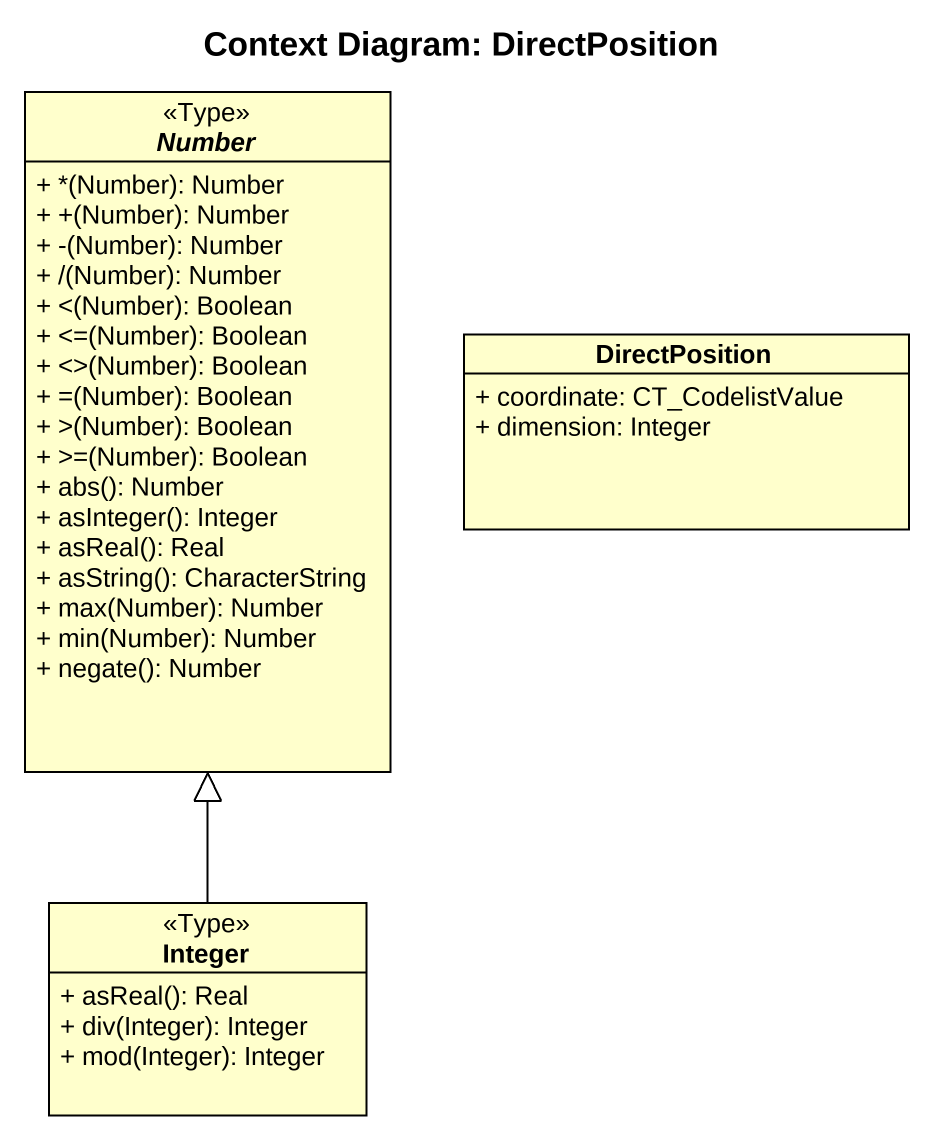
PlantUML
@startuml
title Context Diagram: DirectPosition
hide circle
hide empty members
skinparam classAttributeIconSize 0
abstract class Number <<Type>> {
  + *(Number): Number
  + +(Number): Number
  + -(Number): Number
  + /(Number): Number
  + <(Number): Boolean
  + <=(Number): Boolean
  + <>(Number): Boolean
  + =(Number): Boolean
  + >(Number): Boolean
  + >=(Number): Boolean
  + abs(): Number
  + asInteger(): Integer
  + asReal(): Real
  + asString(): CharacterString
  + max(Number): Number
  + min(Number): Number
  + negate(): Number
}
class DirectPosition {
  + coordinate: CT_CodelistValue
  + dimension: Integer
}
class Integer <<Type>> {
  + asReal(): Real
  + div(Integer): Integer
  + mod(Integer): Integer
}
Integer -up-|> Number
@enduml
